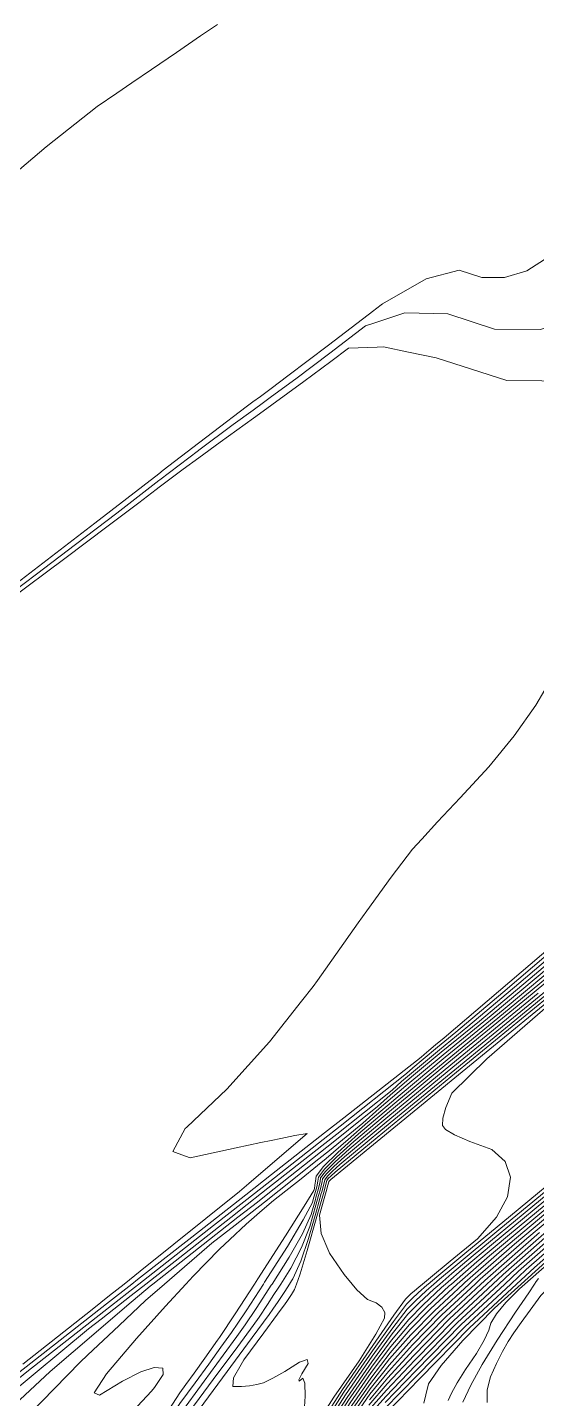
# Model space of a CAD drawing. Header units: inches. Extents: x 1337389 to 1347141, y 407035 to 414577.
# Drawn here: x 1344945 to 1345234, y 412704 to 413483 of the extents above; entities that cross this region are included whole.
import ezdxf

# ---------------------------------------------------------------- set-up
doc = ezdxf.new("R2010")
doc.units = ezdxf.units.IN
doc.header["$MEASUREMENT"] = 0
doc.layers.add('Topo', color=7, linetype='Continuous', lineweight=15, true_color=0x459900)

msp = doc.modelspace()

# ---------------------------------------------------------------- linework, layer by layer
at = {"layer": 'Topo'}
for p, q in [((1345052.563, 413484.975, 740), (1345042.8649, 413478.3431, 740)), ((1345141.3681, 413322.1679, 745), (1345142.4251, 413322.9749, 745)), ((1345147.0899, 413316.923, 750), (1345142.038, 413315.2381, 750)), ((1345083.2489, 412830.9379, 765), (1345113.4851, 412854.65, 765)), ((1345111.875, 412847.2821, 775), (1345081.248, 412823.1772, 775)), ((1345112.6799, 412850.9679, 770), (1345082.252, 412827.0709, 770)), ((1345080.232, 412819.235, 780), (1345111.0679, 412843.5911, 780)), ((1345068.6302, 412819.4741, 765), (1345083.2489, 412830.9379, 765)), ((1345085.1919, 412838.4769, 760), (1345070.4781, 412825.848, 760)), ((1345081.248, 412823.1772, 775), (1345065.8439, 412811.053, 775)), ((1345082.252, 412827.0709, 770), (1345067.466, 412815.4579, 770)), ((1345079.2169, 412815.2949, 785), (1345062.5879, 412802.2649, 785)), ((1345015.7661, 412768.6921, 780), (1345064.2129, 412806.651, 780)), ((1345003.8452, 412768.6921, 765), (1344989.5749, 412757.5111, 765)), ((1344999.4739, 412768.6921, 760), (1344991.265, 412762.1188, 760)), ((1345008.7181, 412776.093, 760), (1344999.4739, 412768.6921, 760)), ((1345003.5159, 412762.2078, 775), (1345011.7919, 412768.6921, 775)), ((1345003.8452, 412768.6921, 765), (1345007.1711, 412771.2979, 765)), ((1345005.3619, 412766.768, 770), (1345007.8179, 412768.6921, 770)), ((1345093.4291, 412768.6921, 815), (1345094.6529, 412770.607, 815)), ((1344986.3711, 412748.7751, 775), (1345003.5159, 412762.2078, 775)), ((1344987.9731, 412753.144, 770), (1345005.3619, 412766.768, 770)), ((1344989.5749, 412757.5111, 765), (1344939.5022, 412718.279, 765)), ((1344983.6659, 412741.398, 780), (1345001.1241, 412756.2999, 780)), ((1344978.6319, 412728.205, 785), (1344996.63, 412745.2021, 785))]:
    msp.add_line(p, q, dxfattribs=at)
for points, elevation in [([(1345142.4251, 413322.9749), (1345146.4179, 413326.0231), (1345171.177, 413340.2442), (1345190.0028, 413345.254), (1345202.8959, 413341.0541), (1345215.7069, 413340.9371), (1345228.435, 413344.9021), (1345241.0821, 413352.9488), (1345258.964, 413366.1641), (1345282.083, 413384.546), (1345310.4372, 413408.0941), (1345332.1449, 413426.1091), (1345347.207, 413438.5908), (1345355.622, 413445.539), (1345365.698, 413453.5961), (1345377.437, 413462.763), (1345390.838, 413473.0392), (1345409.3598, 413487.826)], 745), ([(1345489.351, 413492.112), (1345468.011, 413475.068), (1345442.103, 413454.8599), (1345411.6271, 413431.4899), (1345389.6089, 413414.5059), (1345376.0487, 413403.908), (1345370.9471, 413399.6961), (1345361.8151, 413392.1279), (1345348.654, 413381.2059), (1345331.4619, 413366.928), (1345311.349, 413351.9029), (1345288.3132, 413336.132), (1345262.354, 413319.6131), (1345236.2281, 413311.4751), (1345209.9321, 413311.7158), (1345183.468, 413320.3361), (1345159.057, 413320.9162), (1345147.0899, 413316.923)], 750), ([(1345042.8649, 413478.3431), (1345029.2429, 413469.0269), (1345015.044, 413459.3161)], 740), ([(1345161.1672, 413298.6619), (1345176.9331, 413295.419), (1345216.9679, 413282.3772), (1345256.748, 413282.0121), (1345296.2739, 413294.3249), (1345335.5441, 413319.3139), (1345363.733, 413337.6428), (1345380.842, 413349.3101), (1345386.87, 413354.3169), (1345391.485, 413358.147), (1345394.6869, 413360.7999), (1345396.476, 413362.278), (1345413.5192, 413375.417), (1345445.817, 413400.2181), (1345493.368, 413436.6819), (1345526.6619, 413462.309), (1345545.6981, 413477.101), (1345550.477, 413481.0559), (1345555.4718, 413485.5551)], 755), ([(1345015.044, 413459.3161), (1345003.901, 413451.6961), (1344995.271, 413445.7941)], 740), ([(1344995.271, 413445.7941), (1344984.1651, 413438.198), (1344955.2299, 413415.3372), (1344922.2149, 413387.4411)], 740), ([(1345083.135, 413277.947), (1345092.5661, 413285.018), (1345115.7261, 413302.5929), (1345141.3681, 413322.1679)], 745), ([(1345142.038, 413315.2381), (1345136.6981, 413313.456), (1345116.3919, 413297.954), (1345097.0869, 413283.4443), (1345083.3432, 413273.2929)], 750), ([(1345083.549, 413268.6839), (1345101.6089, 413281.87), (1345117.0591, 413293.3161), (1345126.9781, 413300.8879), (1345143.37, 413301.4639)], 755), ([(1345143.37, 413301.4639), (1345146.936, 413301.5889), (1345161.1672, 413298.6619)], 755), ([(1345198.9471, 412768.6921), (1345201.844, 412771.3929), (1345228.406, 412794.672), (1345259.8651, 412821.028), (1345304.6149, 412858.2289), (1345362.6591, 412906.274), (1345433.995, 412965.165), (1345483.718, 413005.932), (1345511.829, 413028.5742), (1345518.327, 413033.092), (1345530.5313, 413042.8441), (1345548.4429, 413057.8291), (1345572.0609, 413078.047), (1345603.593, 413105.9009), (1345643.0389, 413141.3899), (1345690.398, 413184.514), (1345724.9511, 413215.5781), (1345746.6991, 413234.582), (1345755.6412, 413241.5241), (1345762.0741, 413246.257), (1345765.9971, 413248.7809), (1345767.4098, 413249.0961), (1345784.6139, 413264.2999), (1345817.6079, 413294.395)], 875), ([(1345072.712, 413270.2419), (1345076.9369, 413273.3002), (1345083.135, 413277.947)], 745), ([(1345041.815, 413246.829), (1345050.4531, 413253.475), (1345068.84, 413267.4389), (1345072.712, 413270.2419)], 745), ([(1345083.3432, 413273.2929), (1345078.7829, 413269.925), (1345072.832, 413265.617)], 750), ([(1345072.9511, 413260.993), (1345080.628, 413266.551), (1345083.549, 413268.6839)], 755), ([(1345072.832, 413265.617), (1345061.4778, 413257.3979), (1345041.918, 413242.832)], 750), ([(1345042.0301, 413238.5131), (1345054.1172, 413247.3581), (1345072.9511, 413260.993)], 755), ([(1345019.2099, 413229.426), (1345021.7751, 413231.4111), (1345041.815, 413246.829)], 745), ([(1345041.918, 413242.832), (1345041.7971, 413242.742), (1345019.738, 413225.9549), (1345019.2709, 413225.593)], 750), ([(1345019.3321, 413221.7143), (1345033.141, 413232.008), (1345042.0301, 413238.5131)], 755), ([(1344928.2949, 413159.4751), (1344933.5149, 413163.3719), (1344953.386, 413178.5649), (1344982.8061, 413201.2451), (1345019.2099, 413229.426)], 745), ([(1344928.0708, 413153.028), (1344933.792, 413157.3071), (1344965.845, 413181.237), (1344990.514, 413199.7459), (1345007.8001, 413212.834), (1345017.702, 413220.4991), (1345019.3321, 413221.7143)], 755), ([(1345019.2709, 413225.593), (1344995.3028, 413207.0388), (1344971.9501, 413189.1561), (1344949.68, 413172.3051), (1344928.4931, 413156.486), (1344928.183, 413156.253)], 750), ([(1345243.6859, 413115.3699), (1345233.5051, 413097.8951), (1345221.2339, 413080.3591), (1345206.872, 413062.7639), (1345190.42, 413045.1089), (1345177.6782, 413031.427), (1345168.6479, 413021.7169), (1345163.328, 413015.98), (1345151.2729, 413000.1021), (1345137.4029, 412980.899)], 760), ([(1345137.4029, 412980.899), (1345132.481, 412974.084), (1345109.3569, 412941.33)], 760), ([(1345111.0679, 412843.5911), (1345118.3099, 412849.3109), (1345143.5011, 412869.596), (1345150.801, 412876.1361), (1345162.8979, 412886.427), (1345179.7919, 412900.4689), (1345201.485, 412918.262), (1345232.7721, 412944.5229), (1345273.654, 412979.2521)], 780), ([(1345265.6431, 412975.1441), (1345223.774, 412939.5038), (1345194.796, 412915.086), (1345178.7079, 412901.8899), (1345166.178, 412891.4761), (1345157.2061, 412883.844), (1345151.7929, 412878.9932), (1345120.3221, 412853.9299), (1345111.875, 412847.2821)], 775), ([(1345107.033, 412816.7131), (1345107.933, 412819.9011), (1345108.9458, 412823.917), (1345109.6079, 412827.123), (1345109.92, 412829.518), (1345113.438, 412834.0801), (1345120.1621, 412840.8091), (1345130.092, 412849.7059), (1345151.4151, 412867.697), (1345184.1311, 412894.7839), (1345228.2408, 412930.9648), (1345268.7639, 412964.5989)], 800), ([(1345257.6312, 412971.0363), (1345214.7761, 412934.485), (1345188.107, 412911.9111), (1345177.623, 412903.311), (1345169.4578, 412896.5249), (1345163.612, 412891.5519), (1345160.0839, 412888.3911), (1345122.3341, 412858.549), (1345112.6799, 412850.9679)], 770), ([(1345113.4851, 412854.65), (1345124.3469, 412863.1679), (1345168.3761, 412897.788), (1345170.0172, 412899.259), (1345172.738, 412901.574), (1345176.5381, 412904.7331), (1345181.4179, 412908.7348), (1345205.778, 412929.4671), (1345249.6199, 412966.9281)], 765), ([(1345105.781, 412819.4001), (1345107.305, 412821.91), (1345107.6452, 412823.1139), (1345107.9949, 412824.8662), (1345108.3561, 412827.1668), (1345108.7281, 412830.0158), (1345112.9129, 412835.4441), (1345120.9128, 412843.451), (1345132.727, 412854.036), (1345153.438, 412871.6209), (1345183.047, 412896.205), (1345221.5518, 412927.789), (1345259.766, 412959.58)], 795), ([(1345250.7679, 412954.561), (1345214.8631, 412924.613), (1345181.962, 412897.626), (1345156.3369, 412876.3282), (1345137.99, 412860.72), (1345126.919, 412850.8011), (1345114.2863, 412840.0731), (1345109.438, 412836.133)], 790), ([(1345241.77, 412949.5421), (1345208.1741, 412921.4381), (1345180.8771, 412899.0481), (1345159.6181, 412881.3779), (1345144.3948, 412868.4277), (1345135.2098, 412860.198), (1345116.298, 412844.6922), (1345110.2589, 412839.888)], 785), ([(1345109.3569, 412941.33), (1345106.9539, 412937.926), (1345100.268, 412929.4491)], 760), ([(1345111.575, 412820.272), (1345111.7969, 412821.0711), (1345113.365, 412826.9909), (1345113.499, 412828.0219), (1345115.0139, 412829.9869), (1345117.91, 412832.8848), (1345122.1859, 412836.7159), (1345145.344, 412855.928), (1345187.3852, 412890.52), (1345248.3079, 412940.492)], 815), ([(1345254.998, 412943.6682), (1345188.4701, 412889.0989), (1345143.3211, 412852.0051), (1345119.5509, 412832.386), (1345117.159, 412830.244), (1345115.539, 412828.6229), (1345114.692, 412827.524), (1345114.6171, 412826.947), (1345113.121, 412821.4839)], 820), ([(1345114.7011, 412822.7219), (1345114.967, 412823.6663), (1345115.8689, 412826.9029), (1345115.8853, 412827.0251), (1345116.065, 412827.2579), (1345116.4081, 412827.6021), (1345116.9149, 412828.057), (1345141.2979, 412848.082), (1345189.555, 412887.6771), (1345261.687, 412946.844)], 825), ([(1345108.543, 412817.8971), (1345109.8959, 412822.9688), (1345110.86, 412827.0791), (1345111.113, 412829.0191), (1345113.9641, 412832.7159), (1345119.4109, 412838.1679), (1345127.456, 412845.3758), (1345149.3911, 412863.7741), (1345185.216, 412893.3621), (1345234.9299, 412934.1411)], 805), ([(1345241.6189, 412937.316), (1345186.3009, 412891.941), (1345147.3679, 412859.8509), (1345124.821, 412841.0459), (1345118.66, 412835.526), (1345114.4891, 412831.3508), (1345112.3059, 412828.521), (1345112.1128, 412827.035), (1345110.8469, 412822.0199), (1345110.0391, 412819.069)], 810), ([(1345100.268, 412929.4491), (1345082.072, 412906.3789), (1345057.8342, 412879.4431), (1345035.1439, 412857.976)], 760), ([(1345169.134, 412768.6921), (1345173.689, 412772.4661), (1345184.8168, 412781.6621), (1345200.3032, 412794.4461), (1345211.1821, 412806.6751), (1345217.4552, 412818.3479), (1345219.1209, 412829.4659), (1345216.1112, 412838.3981), (1345208.4259, 412845.144), (1345196.0631, 412849.7051), (1345187.2929, 412853.506), (1345182.113, 412856.5459), (1345180.525, 412858.8251), (1345180.617, 412863.0171), (1345182.391, 412869.1219), (1345185.844, 412877.1391), (1345205.5711, 412896.7751), (1345241.57, 412928.0309)], 830), ([(1345035.1439, 412857.976), (1345034.24, 412857.1199), (1345027.2792, 412844.1372), (1345030.3098, 412842.9961)], 760), ([(1345088.5419, 412851.4768), (1345096.5791, 412853.086), (1345103.5981, 412854.275), (1345085.1919, 412838.4769)], 760), ([(1345178.858, 412768.6921), (1345185.8073, 412774.782), (1345197.901, 412784.9141), (1345231.8452, 412813.0349), (1345287.6379, 412859.1443)], 845), ([(1345030.3098, 412842.9961), (1345036.951, 412840.496), (1345063.255, 412846.1969), (1345077.234, 412849.1481)], 760), ([(1345077.234, 412849.1481), (1345083.1309, 412850.3931), (1345088.5419, 412851.4768)], 760), ([(1345110.2589, 412839.888), (1345087.659, 412821.909), (1345079.2169, 412815.2949)], 785), ([(1345188.8099, 412768.6921), (1345207.1071, 412784.727), (1345228.8829, 412802.971), (1345274.5281, 412840.8309)], 860), ([(1345109.438, 412836.133), (1345100.0908, 412828.5359), (1345084.3352, 412816.1909), (1345078.052, 412810.7709)], 790), ([(1345172.2519, 412768.6921), (1345177.247, 412772.8759), (1345193.075, 412785.9889), (1345219.091, 412807.4899), (1345255.296, 412837.3779)], 835), ([(1345175.541, 412768.6921), (1345178.7069, 412771.4668), (1345187.5741, 412778.8948), (1345212.4601, 412799.512), (1345253.365, 412833.317)], 840), ([(1345264.4979, 412835.0309), (1345218.5561, 412796.9519), (1345200.0069, 412781.412), (1345185.4931, 412768.6921)], 855), ([(1345070.4781, 412825.848), (1345065.173, 412821.294), (1345008.7181, 412776.093)], 760), ([(1345251.23, 412826.5581), (1345208.2281, 412790.9329), (1345192.907, 412778.0971), (1345182.176, 412768.6921)], 850), ([(1345007.1711, 412771.2979), (1345037.9301, 412795.3981), (1345068.6302, 412819.4741)], 765), ([(1345067.466, 412815.4579), (1345050.3629, 412802.0258), (1345007.8179, 412768.6921)], 770), ([(1345064.2129, 412806.651), (1345075.227, 412815.281), (1345080.232, 412819.235)], 780), ([(1345073.702, 412768.6921), (1345075.596, 412771.6011), (1345091.2808, 412796.153), (1345101.8502, 412812.9229), (1345105.781, 412819.4001)], 795), ([(1345078.647, 412768.6921), (1345079.3868, 412769.8291), (1345092.2969, 412790.0378), (1345101.3581, 412805.1199), (1345106.57, 412815.074), (1345107.033, 412816.7131)], 800), ([(1345083.584, 412768.6921), (1345093.313, 412783.9231), (1345100.865, 412797.3161), (1345105.834, 412808.238), (1345108.221, 412816.688), (1345108.543, 412817.8971)], 805), ([(1345110.0391, 412819.069), (1345108.509, 412813.476), (1345105.099, 412801.4019), (1345100.3731, 412789.5132), (1345094.3292, 412777.8069), (1345088.5061, 412768.6921)], 810), ([(1345094.6529, 412770.607), (1345095.3459, 412771.6919), (1345099.88, 412781.71), (1345104.364, 412794.5671), (1345108.797, 412810.263), (1345111.575, 412820.272)], 815), ([(1345113.121, 412821.4839), (1345112.7481, 412820.1219), (1345109.085, 412807.0498), (1345103.6291, 412787.7311), (1345099.5631, 412774.4759)], 820), ([(1345115.806, 412787.2748), (1345111.522, 412797.4971), (1345110.5059, 412807.8471), (1345113.1789, 412817.314), (1345114.7011, 412822.7219)], 825), ([(1345278.1062, 412817.8769), (1345232.674, 412778.0918), (1345222.5821, 412768.6921)], 910), ([(1345065.8439, 412811.053), (1345062.7949, 412808.6529), (1345011.7919, 412768.6921)], 775), ([(1345078.052, 412810.7709), (1345068.8479, 412802.833), (1345059.542, 412794.0451)], 790), ([(1345192.1861, 412768.6921), (1345193.095, 412769.5401), (1345214.207, 412788.0419), (1345239.2099, 412808.9901)], 865), ([(1345195.566, 412768.6921), (1345197.469, 412770.466), (1345221.3069, 412791.3571), (1345249.537, 412815.0089)], 870), ([(1345212.469, 412768.6921), (1345219.3431, 412775.1011), (1345256.8058, 412807.9321)], 895), ([(1345263.9061, 412811.247), (1345223.7178, 412776.0281), (1345215.8499, 412768.6921)], 900), ([(1345271.0059, 412814.5619), (1345228.0929, 412776.954), (1345219.232, 412768.6921)], 905), ([(1345062.5879, 412802.2649), (1345049.293, 412791.848), (1345022.4461, 412768.6921)], 785), ([(1345205.7091, 412768.6921), (1345210.5941, 412773.247), (1345242.6061, 412801.3019)], 885), ([(1345249.7058, 412804.6171), (1345214.9691, 412774.174), (1345209.0901, 412768.6921)], 890), ([(1345059.542, 412794.0451), (1345053.633, 412788.464), (1345038.687, 412773.084), (1345034.6229, 412768.6921)], 790), ([(1345202.328, 412768.6921), (1345206.2191, 412772.3199), (1345235.5059, 412797.987)], 880), ([(1345129.1321, 412768.6921), (1345124.6269, 412774.1491), (1345116.2299, 412786.2639), (1345115.806, 412787.2748)], 825), ([(1345227.221, 412768.6921), (1345249.4239, 412788.115)], 920), ([(1345225.1841, 412768.6921), (1345241.049, 412783.1029)], 915), ([(1345129.1321, 412768.6921), (1345131.8589, 412765.389), (1345137.9241, 412759.985), (1345142.8229, 412757.936), (1345146.0511, 412755.4651), (1345147.6091, 412752.571), (1345147.496, 412749.255), (1345142.632, 412740.1042), (1345133.016, 412725.1182), (1345118.6491, 412704.2979), (1345103.4051, 412680.2359), (1345087.283, 412652.931), (1345070.284, 412622.3851), (1345056.5199, 412597.7598), (1345045.994, 412579.059), (1345038.703, 412566.2791), (1345025.8491, 412544.1482), (1345007.432, 412512.6639), (1344983.4519, 412471.8289), (1344965.2391, 412440.9042), (1344952.7911, 412419.89), (1344946.1099, 412408.7871), (1344935.177, 412390.6762)], 825), ([(1345169.134, 412768.6921), (1345166.9199, 412766.8578), (1345164.5068, 412764.8371), (1345162.4709, 412763.0518), (1345160.809, 412761.5029), (1345159.5231, 412760.1901), (1345152.8901, 412750.944), (1345140.909, 412733.765), (1345123.581, 412708.653), (1345106.697, 412682.331), (1345090.256, 412654.798), (1345074.2599, 412626.054), (1345060.205, 412600.9471), (1345048.0908, 412579.479), (1345037.919, 412561.6481), (1345024.067, 412537.721), (1345006.536, 412507.6981), (1344985.325, 412471.5781), (1344968.3358, 412442.7629), (1344955.5673, 412421.253), (1344947.019, 412407.0481), (1344935.6108, 412388.1409)], 830), ([(1344936.0451, 412385.605), (1344947.9291, 412405.3091), (1344958.343, 412422.616), (1344971.4329, 412444.622), (1344987.1978, 412471.3269), (1345005.64, 412502.7309), (1345022.2851, 412531.2941), (1345037.1351, 412557.017), (1345050.189, 412579.8991), (1345063.8899, 412604.134), (1345078.237, 412629.722), (1345093.2301, 412656.664), (1345108.6389, 412682.4708), (1345124.4649, 412707.143), (1345140.7071, 412730.68), (1345152.537, 412747.3949), (1345159.9549, 412757.287), (1345162.9609, 412760.357), (1345166.8459, 412763.9789), (1345171.6071, 412768.152), (1345172.2519, 412768.6921)], 835), ([(1344936.4789, 412383.0702), (1344948.8379, 412403.5711), (1344961.1179, 412423.9789), (1344974.529, 412446.481), (1344989.0709, 412471.0761), (1345004.743, 412497.765), (1345020.5031, 412524.8681), (1345036.3511, 412552.386), (1345052.287, 412580.3188), (1345067.574, 412607.321), (1345082.2131, 412633.391), (1345096.203, 412658.531), (1345110.5821, 412682.611), (1345125.3491, 412705.6328), (1345140.5041, 412727.5949), (1345152.1831, 412743.8461), (1345160.3861, 412754.384), (1345165.113, 412759.2108), (1345171.22, 412764.9051), (1345175.541, 412768.6921)], 840), ([(1345178.858, 412768.6921), (1345175.595, 412765.832), (1345167.265, 412758.0661), (1345160.8179, 412751.482), (1345151.8301, 412740.2972), (1345140.3022, 412724.5102), (1345126.233, 412704.122), (1345112.525, 412682.7509), (1345099.177, 412660.397), (1345086.1901, 412637.06), (1345071.2588, 412610.5069), (1345054.3849, 412580.7389), (1345035.5678, 412547.755), (1345018.722, 412518.4411), (1345003.847, 412492.7981), (1344990.944, 412470.8251), (1344977.626, 412448.3401), (1344963.8941, 412425.342), (1344949.747, 412401.8321), (1344936.9129, 412380.5339)], 845), ([(1345182.176, 412768.6921), (1345179.97, 412766.7591), (1345169.4169, 412756.92), (1345161.2491, 412748.5789), (1345151.477, 412736.748), (1345140.0991, 412721.425), (1345127.1171, 412702.6121), (1345114.4671, 412682.8919), (1345102.1499, 412662.264), (1345090.166, 412640.729), (1345074.9441, 412613.6942), (1345056.4831, 412581.159), (1345034.784, 412543.1242), (1345016.94, 412512.014), (1345002.951, 412487.8319), (1344992.8169, 412470.5751), (1344980.7229, 412450.199), (1344966.6701, 412426.7052), (1344950.6561, 412400.0931), (1344937.347, 412377.999)], 850), ([(1344937.781, 412375.4642), (1344951.5651, 412398.3541), (1344969.4452, 412428.069), (1344983.82, 412452.058), (1344994.69, 412470.324), (1345002.055, 412482.8651), (1345015.1581, 412505.5882), (1345033.9999, 412538.492), (1345058.5811, 412581.579), (1345078.628, 412616.8811), (1345094.1429, 412644.398), (1345105.1241, 412664.13), (1345116.4101, 412683.0319), (1345128.0011, 412701.1019), (1345139.8971, 412718.341), (1345151.123, 412733.199), (1345161.6809, 412745.6769), (1345171.5699, 412755.7741), (1345184.3451, 412767.6861), (1345185.4931, 412768.6921)], 855), ([(1344938.2149, 412372.9279), (1344952.4742, 412396.615), (1344972.2209, 412429.4319), (1344986.9171, 412453.9181), (1344996.563, 412470.073), (1345001.158, 412477.8979), (1345013.376, 412499.161), (1345033.216, 412533.861), (1345060.6779, 412581.9991), (1345082.313, 412620.067), (1345098.119, 412648.0669), (1345108.097, 412665.997), (1345118.3529, 412683.172), (1345128.885, 412699.5911), (1345139.6941, 412715.256), (1345150.7699, 412729.6501), (1345162.1121, 412742.7739), (1345173.7221, 412754.6289), (1345188.7199, 412768.613), (1345188.8099, 412768.6921)], 860), ([(1344938.6491, 412370.3929), (1344953.3837, 412394.8772), (1344974.997, 412430.7949), (1344990.014, 412455.777), (1344998.4361, 412469.8219), (1345000.2619, 412472.932), (1345011.594, 412492.7349), (1345032.4318, 412529.2301), (1345062.7761, 412582.4192), (1345085.9971, 412623.2539), (1345102.0959, 412651.736), (1345111.071, 412667.863), (1345120.2948, 412683.312), (1345129.769, 412698.081), (1345139.491, 412712.1708), (1345150.4159, 412726.1009), (1345162.5441, 412739.872), (1345175.8741, 412753.4829), (1345192.1861, 412768.6921)], 865), ([(1345034.6229, 412768.6921), (1345023.0139, 412756.145), (1345006.613, 412737.647), (1344989.4851, 412717.5919), (1344982.4298, 412706.8809), (1344985.45, 412705.5149), (1344998.5439, 412713.4928), (1345008.928, 412718.7229), (1345016.6023, 412721.2031), (1345021.5659, 412720.936), (1345021.6529, 412717.175), (1345016.8651, 412709.922), (1345014.9839, 412707.8308)], 790), ([(1344996.63, 412745.2021), (1345011.5861, 412759.3251), (1345022.4461, 412768.6921)], 785), ([(1344998.5411, 412632.6341), (1344998.515, 412632.644), (1344998.412, 412633.916), (1344998.9051, 412635.7369), (1344999.9931, 412638.1071), (1345001.676, 412641.026), (1345003.167, 412643.5601), (1345004.4649, 412645.71), (1345005.5711, 412647.4741), (1345014.432, 412659.661), (1345031.046, 412682.2689), (1345055.415, 412715.2989), (1345072.371, 412738.3201), (1345081.9142, 412751.331), (1345084.0441, 412754.3332), (1345086.9928, 412758.7282), (1345090.76, 412764.5138), (1345093.4291, 412768.6921)], 815), ([(1345001.1241, 412756.2999), (1345014.252, 412767.5061), (1345015.7661, 412768.6921)], 780), ([(1345053.64, 412738.29), (1345062.711, 412751.8089), (1345073.702, 412768.6921)], 795), ([(1345064.057, 412746.4979), (1345068.7822, 412753.539), (1345078.647, 412768.6921)], 800), ([(1345097.494, 412768.6921), (1345096.362, 412765.577), (1345094.551, 412762.7419), (1345093.063, 412760.4571), (1345091.8989, 412758.7219), (1345091.0579, 412757.5359), (1345086.7242, 412751.6311), (1345078.8959, 412741.0069), (1345067.576, 412725.6628), (1345065.983, 412722.896)], 820), ([(1345083.584, 412768.6921), (1345083.1779, 412768.057), (1345074.8521, 412755.268), (1345074.4771, 412754.7088)], 805), ([(1345088.5061, 412768.6921), (1345086.9689, 412766.2858), (1345084.6531, 412762.727)], 810), ([(1345099.5631, 412774.4759), (1345099.3879, 412773.906), (1345097.494, 412768.6921)], 820), ([(1345195.566, 412768.6921), (1345178.0259, 412752.337), (1345162.9749, 412736.9691), (1345150.0632, 412722.552), (1345139.2891, 412709.0861), (1345130.653, 412696.571)], 870), ([(1345198.9471, 412768.6921), (1345180.1779, 412751.191), (1345163.4072, 412734.0671), (1345149.7101, 412719.003), (1345139.0861, 412706.0009), (1345131.5369, 412695.0601)], 875), ([(1345212.469, 412768.6921), (1345188.786, 412746.6091), (1345165.133, 412722.4559), (1345148.2959, 412704.807), (1345138.2761, 412693.661)], 895), ([(1345138.4791, 412696.7459), (1345148.65, 412708.3561), (1345164.7009, 412725.359), (1345186.634, 412747.7539), (1345209.0901, 412768.6921)], 890), ([(1345205.7091, 412768.6921), (1345184.4821, 412748.9), (1345164.27, 412728.261), (1345149.003, 412711.9049), (1345138.6811, 412699.8309)], 885), ([(1345202.328, 412768.6921), (1345182.3301, 412750.0463), (1345163.8379, 412731.164), (1345149.3561, 412715.4541), (1345138.8842, 412702.9159)], 880), ([(1345147.5891, 412697.7089), (1345165.996, 412716.6508), (1345193.09, 412744.317), (1345219.232, 412768.6921)], 905), ([(1345147.9429, 412701.2578), (1345165.564, 412719.5539), (1345190.9382, 412745.4629), (1345215.8499, 412768.6921)], 900), ([(1345148.842, 412695.717), (1345167.666, 412715.0129), (1345195.8609, 412743.8043), (1345222.5821, 412768.6921)], 910), ([(1345225.1841, 412768.6921), (1345210.0128, 412754.9119), (1345192.098, 412736.6179), (1345179.6191, 412722.3289), (1345172.577, 412712.045), (1345170.971, 412705.7671), (1345169.762, 412701.027)], 915), ([(1345183.647, 412702.543), (1345185.534, 412706.6631), (1345188.839, 412712.4898), (1345193.5629, 412720.0238), (1345199.7049, 412729.266), (1345204.138, 412736.751), (1345206.8621, 412742.4801), (1345207.8776, 412746.4529), (1345211.1009, 412751.7009), (1345216.5299, 412758.223), (1345224.1659, 412766.0199), (1345227.221, 412768.6921)], 920), ([(1345192.1018, 412701.506), (1345196.5702, 412711.2591), (1345203.05, 412723.0309), (1345211.5431, 412736.8202), (1345222.048, 412752.6282), (1345229.4641, 412763.7239), (1345232.83, 412768.6921)], 925), ([(1345205.9479, 412701.295), (1345205.9231, 412708.5349), (1345207.6588, 412715.973), (1345211.156, 412723.6079), (1345214.5589, 412730.309), (1345217.867, 412736.0769), (1345221.08, 412740.912), (1345225.2371, 412746.8609), (1345230.3402, 412753.923), (1345236.387, 412762.1002), (1345242.986, 412768.6921)], 930), ([(1345232.83, 412768.6921), (1345233.79, 412770.1081), (1345235.028, 412771.7811)], 925), ([(1344991.265, 412762.1188), (1344981.3031, 412754.1429), (1344941.8518, 412723.2319)], 760), ([(1345084.6531, 412762.727), (1345080.9229, 412756.9981), (1345076.19, 412749.9449), (1345072.7701, 412745.126), (1345064.111, 412733.265), (1345050.21, 412714.3631), (1345031.069, 412688.4179), (1345016.0031, 412667.4441), (1345005.011, 412651.442), (1344998.0949, 412640.41), (1344989.9771, 412626.9708), (1344980.6569, 412611.1259), (1344970.1351, 412592.8749), (1344963.3331, 412578.0572), (1344960.2529, 412566.6721), (1344960.8931, 412558.72), (1344961.6341, 412553.408), (1344962.4781, 412550.736), (1344963.423, 412550.7041), (1344972.1758, 412562.3641), (1344984.141, 412579.2371)], 810), ([(1344936.9941, 412712.991), (1344944.168, 412718.822), (1344987.9731, 412753.144)], 770), ([(1345074.4771, 412754.7088), (1345068.3351, 412745.5562), (1345063.627, 412738.9211), (1345055.8499, 412728.2113), (1345045.005, 412713.426), (1345031.0909, 412694.5671), (1345017.5732, 412675.2281), (1345004.451, 412655.409), (1344991.7251, 412635.1091), (1344976.788, 412610.3819), (1344959.6378, 412581.2258), (1344940.277, 412547.643)], 805), ([(1344928.938, 412534.533), (1344947.8788, 412567.387), (1344966.6838, 412599.1458), (1344985.3551, 412629.809), (1345003.8919, 412659.3758), (1345019.1439, 412683.0118), (1345031.114, 412700.717), (1345039.8, 412712.4898), (1345047.5898, 412723.1561), (1345054.483, 412732.715), (1345060.4799, 412741.1681), (1345064.057, 412746.4979)], 800), ([(1344933.199, 412704.9902), (1344979.21, 412743.1641), (1344986.3711, 412748.7751)], 775), ([(1344925.8501, 412689.4971), (1344957.3781, 412718.9601), (1344983.6659, 412741.398)], 780), ([(1344942.261, 412564.2029), (1344958.6292, 412591.462), (1344978.9859, 412624.509), (1345003.3321, 412663.343), (1345020.715, 412690.796), (1345031.136, 412706.8661), (1345034.595, 412711.5529), (1345039.3291, 412718.1019), (1345045.3389, 412726.5099), (1345052.6261, 412736.7789), (1345053.64, 412738.29)], 795), ([(1344842.424, 412566.0789), (1344845.788, 412573.3339), (1344850.068, 412582.274), (1344854.0311, 412590.2361), (1344861.536, 412601.2369), (1344872.5811, 412615.277), (1344887.1679, 412632.3568), (1344909.0229, 412656.2269), (1344938.1461, 412686.8871), (1344974.5359, 412724.3371), (1344978.6319, 412728.205)], 785), ([(1345100.895, 412724.8621), (1345103.6371, 412725.82), (1345104.0639, 412723.5829), (1345100.5251, 412717.5741), (1345098.856, 412714.1742), (1345099.0589, 412713.381), (1345101.133, 412715.196), (1345102.2579, 412712.3879), (1345102.4331, 412704.9571), (1345101.6589, 412692.9021), (1345095.3002, 412674.3678), (1345083.3579, 412649.3539), (1345065.8309, 412617.861), (1345052.6771, 412594.2891), (1345043.8961, 412578.6389), (1345039.4869, 412570.9101), (1345027.6311, 412550.574), (1345008.329, 412517.6308), (1344981.579, 412472.0791), (1344962.142, 412439.0451), (1344950.016, 412418.5268), (1344945.2009, 412410.5262), (1344934.743, 412393.211)], 820), ([(1345065.983, 412722.896), (1345061.6981, 412715.4549), (1345061.2632, 412710.3819), (1345066.271, 412710.445), (1345070.8592, 412710.839), (1345075.028, 412711.5629), (1345078.7771, 412712.6171), (1345084.063, 412715.089), (1345090.8852, 412718.979), (1345099.244, 412724.2851), (1345100.895, 412724.8621)], 820), ([(1345014.9839, 412707.8308), (1345007.2, 412699.1773), (1345000.9349, 412691.5939), (1344998.069, 412687.1751), (1344998.602, 412685.9188), (1344999.4601, 412683.312), (1345000.6431, 412679.351), (1345002.1519, 412674.039), (1344996.3571, 412659.651), (1344983.2599, 412636.1871), (1344962.86, 412603.6462), (1344947.321, 412578.5901), (1344936.644, 412561.018)], 790)]:
    msp.add_lwpolyline(points, dxfattribs=dict(at, elevation=elevation))

doc.saveas('drawing.dxf')
